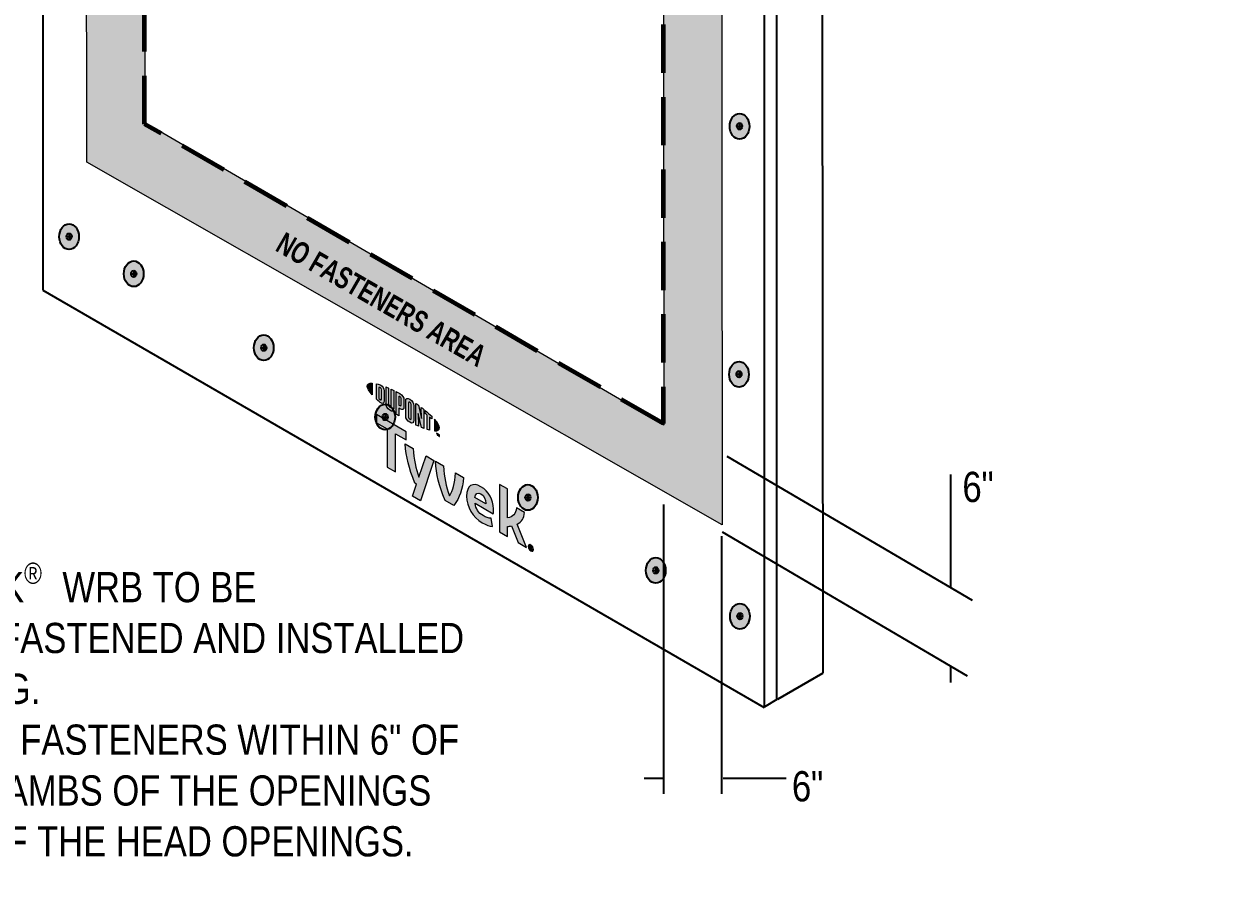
# Model space of a CAD drawing. Header units: inches. Extents: x -17.6 to 82.3, y -15.1 to 23.2.
# Drawn here: x 7.36 to 13.54, y -3.99 to 0.49 of the extents above; entities that cross this region are included whole.
import ezdxf

# ---------------------------------------------------------------- set-up
doc = ezdxf.new("R2010")
doc.units = ezdxf.units.IN
doc.header["$MEASUREMENT"] = 0
doc.linetypes.add('AI-Linetype-5', pattern=[0.375, 0.25, -0.125])
for name, color, linetype, lineweight in [('.ATI-TEXT', 7, 'Continuous', 0), ('G-ANNO-TTLB', 7, 'Continuous', 0), ('TYVEK', 7, 'Continuous', 0), ('X-REF - TRACED', 7, 'Continuous', 0)]:
    doc.layers.add(name, color=color, linetype=linetype, lineweight=lineweight)

# ---------------------------------------------------------------- blocks, each defined once
blk = doc.blocks.new('Block_98')
at = {"layer": 'X-REF - TRACED', "true_color": 0x848484, "transparency": 33554687}
h = blk.add_hatch(color=252, dxfattribs=at)
h.dxf.hatch_style = 2
edge = h.paths.add_edge_path()
edge.add_spline(control_points=[(9.1405, -1.3852), (9.1405, -1.3962), (9.1498, -1.4118), (9.1661, -1.4301), (9.1661, -1.4301), (9.1661, -1.37), (9.1661, -1.37), (9.1498, -1.3694), (9.1405, -1.3743), (9.1405, -1.3852)], knot_values=[0, 0, 0, 0, 1, 1, 1, 2, 2, 2, 3, 3, 3, 3], degree=3, periodic=0)
h = blk.add_hatch(color=252, dxfattribs=at)
h.dxf.hatch_style = 2
edge = h.paths.add_edge_path()
edge.add_spline(control_points=[(9.2149, -1.4526), (9.2149, -1.4572), (9.2125, -1.4574), (9.2096, -1.4557), (9.2073, -1.4544), (9.2039, -1.4515), (9.201, -1.449), (9.201, -1.449), (9.201, -1.3916), (9.201, -1.3916), (9.2039, -1.3924), (9.2073, -1.3934), (9.2096, -1.3947), (9.2125, -1.3964), (9.2149, -1.3993), (9.2149, -1.4039), (9.2149, -1.4039), (9.2149, -1.4526), (9.2149, -1.4526)], knot_values=[0, 0, 0, 0, 1, 1, 1, 2, 2, 2, 3, 3, 3, 4, 4, 4, 5, 5, 5, 6, 6, 6, 6], degree=3, periodic=0)
edge = h.paths.add_edge_path()
edge.add_spline(control_points=[(9.2115, -1.3808), (9.2069, -1.3782), (9.2004, -1.3759), (9.1885, -1.3733), (9.1885, -1.3733), (9.1885, -1.4528), (9.1885, -1.4528), (9.1989, -1.4625), (9.2069, -1.4692), (9.2115, -1.4718), (9.2219, -1.4778), (9.2278, -1.4739), (9.2278, -1.4621), (9.2278, -1.4621), (9.2278, -1.4093), (9.2278, -1.4093), (9.2278, -1.3976), (9.2219, -1.3868), (9.2115, -1.3808)], knot_values=[0, 0, 0, 0, 1, 1, 1, 2, 2, 2, 3, 3, 3, 4, 4, 4, 5, 5, 5, 6, 6, 6, 6], degree=3, periodic=0)
h = blk.add_hatch(color=252, dxfattribs=at)
h.dxf.hatch_style = 2
edge = h.paths.add_edge_path()
edge.add_spline(control_points=[(9.2642, -1.4905), (9.2642, -1.4951), (9.2629, -1.4972), (9.2578, -1.4936), (9.2529, -1.4901), (9.2516, -1.4869), (9.2516, -1.4815), (9.2516, -1.4815), (9.2516, -1.3949), (9.2516, -1.3949), (9.2483, -1.3934), (9.241, -1.3904), (9.2379, -1.3891), (9.2379, -1.3891), (9.2379, -1.4766), (9.2379, -1.4766), (9.2379, -1.4906), (9.2438, -1.4995), (9.2578, -1.5094), (9.2707, -1.5185), (9.2785, -1.5156), (9.2785, -1.5001), (9.2785, -1.5001), (9.2785, -1.4076), (9.2785, -1.4076), (9.2758, -1.4062), (9.2671, -1.402), (9.2642, -1.4007), (9.2642, -1.4007), (9.2642, -1.4905), (9.2642, -1.4905)], knot_values=[0, 0, 0, 0, 1, 1, 1, 2, 2, 2, 3, 3, 3, 4, 4, 4, 5, 5, 5, 6, 6, 6, 7, 7, 7, 8, 8, 8, 9, 9, 9, 10, 10, 10, 10], degree=3, periodic=0)
h = blk.add_hatch(color=252, dxfattribs=at)
h.dxf.hatch_style = 2
edge = h.paths.add_edge_path()
edge.add_spline(control_points=[(9.3163, -1.4825), (9.3163, -1.4875), (9.3148, -1.4891), (9.309, -1.4858), (9.309, -1.4858), (9.3039, -1.4829), (9.3039, -1.4829), (9.3039, -1.4829), (9.3039, -1.437), (9.3039, -1.437), (9.3062, -1.4381), (9.3074, -1.4388), (9.3087, -1.4395), (9.315, -1.4432), (9.3163, -1.4466), (9.3163, -1.4518), (9.3163, -1.4518), (9.3163, -1.4825), (9.3163, -1.4825)], knot_values=[0, 0, 0, 0, 1, 1, 1, 2, 2, 2, 3, 3, 3, 4, 4, 4, 5, 5, 5, 6, 6, 6, 6], degree=3, periodic=0)
edge = h.paths.add_edge_path()
edge.add_spline(control_points=[(9.3095, -1.4238), (9.3071, -1.4223), (9.298, -1.4174), (9.2897, -1.4132), (9.2897, -1.4132), (9.2897, -1.5297), (9.2897, -1.5297), (9.2925, -1.5315), (9.2999, -1.5363), (9.3039, -1.5387), (9.3039, -1.5387), (9.3039, -1.4991), (9.3039, -1.4991), (9.3039, -1.4991), (9.3095, -1.5023), (9.3095, -1.5023), (9.3245, -1.5109), (9.3307, -1.5068), (9.3307, -1.492), (9.3307, -1.492), (9.3307, -1.4577), (9.3307, -1.4577), (9.3307, -1.4432), (9.3237, -1.4319), (9.3095, -1.4238)], knot_values=[0, 0, 0, 0, 1, 1, 1, 2, 2, 2, 3, 3, 3, 4, 4, 4, 5, 5, 5, 6, 6, 6, 7, 7, 7, 8, 8, 8, 8], degree=3, periodic=0)
h = blk.add_hatch(color=252, dxfattribs=at)
h.dxf.hatch_style = 2
edge = h.paths.add_edge_path()
edge.add_spline(control_points=[(9.3673, -1.5526), (9.3673, -1.5572), (9.366, -1.5588), (9.3609, -1.5561), (9.3557, -1.5533), (9.3543, -1.5499), (9.3543, -1.5451), (9.3543, -1.5451), (9.3543, -1.4725), (9.3543, -1.4725), (9.3543, -1.4677), (9.3557, -1.4659), (9.3609, -1.469), (9.366, -1.4721), (9.3673, -1.4754), (9.3673, -1.48), (9.3673, -1.48), (9.3673, -1.5526), (9.3673, -1.5526)], knot_values=[0, 0, 0, 0, 1, 1, 1, 2, 2, 2, 3, 3, 3, 4, 4, 4, 5, 5, 5, 6, 6, 6, 6], degree=3, periodic=0)
edge = h.paths.add_edge_path()
edge.add_spline(control_points=[(9.3609, -1.4528), (9.3477, -1.4444), (9.3398, -1.4465), (9.3398, -1.4619), (9.3398, -1.4619), (9.3398, -1.5381), (9.3398, -1.5381), (9.3398, -1.5543), (9.3469, -1.5651), (9.3609, -1.5725), (9.3746, -1.5797), (9.3817, -1.5778), (9.3817, -1.5606), (9.3817, -1.5606), (9.3817, -1.4879), (9.3817, -1.4879), (9.3817, -1.4714), (9.3753, -1.4619), (9.3609, -1.4528)], knot_values=[0, 0, 0, 0, 1, 1, 1, 2, 2, 2, 3, 3, 3, 4, 4, 4, 5, 5, 5, 6, 6, 6, 6], degree=3, periodic=0)
h = blk.add_hatch(color=252, dxfattribs=at)
h.dxf.hatch_style = 2
edge = h.paths.add_edge_path()
edge.add_spline(control_points=[(9.4214, -1.5526), (9.4214, -1.5526), (9.4055, -1.4842), (9.4055, -1.4842), (9.4012, -1.481), (9.396, -1.4774), (9.392, -1.4746), (9.392, -1.4746), (9.392, -1.5865), (9.392, -1.5865), (9.3948, -1.5878), (9.402, -1.591), (9.4057, -1.5926), (9.4057, -1.5926), (9.4046, -1.5261), (9.4046, -1.5261), (9.4046, -1.5261), (9.4214, -1.599), (9.4214, -1.599), (9.4249, -1.6005), (9.4301, -1.6024), (9.4336, -1.6037), (9.4336, -1.6037), (9.4336, -1.5054), (9.4336, -1.5054), (9.43, -1.5025), (9.4235, -1.4975), (9.4204, -1.4952), (9.4204, -1.4952), (9.4214, -1.5526), (9.4214, -1.5526)], knot_values=[0, 0, 0, 0, 1, 1, 1, 2, 2, 2, 3, 3, 3, 4, 4, 4, 5, 5, 5, 6, 6, 6, 7, 7, 7, 8, 8, 8, 9, 9, 9, 10, 10, 10, 10], degree=3, periodic=0)
h = blk.add_hatch(color=252, dxfattribs=at)
h.dxf.hatch_style = 2
edge = h.paths.add_edge_path()
edge.add_spline(control_points=[(9.4406, -1.5267), (9.4442, -1.5294), (9.4476, -1.5322), (9.451, -1.5351), (9.451, -1.5351), (9.451, -1.6094), (9.451, -1.6094), (9.4542, -1.6104), (9.46, -1.612), (9.4638, -1.6129), (9.4638, -1.6129), (9.4638, -1.546), (9.4638, -1.546), (9.4675, -1.5492), (9.471, -1.5523), (9.4742, -1.5552), (9.4742, -1.5552), (9.4742, -1.5409), (9.4742, -1.5409), (9.4641, -1.531), (9.4533, -1.5215), (9.4406, -1.5111), (9.4406, -1.5111), (9.4406, -1.5267), (9.4406, -1.5267)], knot_values=[0, 0, 0, 0, 1, 1, 1, 2, 2, 2, 3, 3, 3, 4, 4, 4, 5, 5, 5, 6, 6, 6, 7, 7, 7, 8, 8, 8, 8], degree=3, periodic=0)
h = blk.add_hatch(color=252, dxfattribs=at)
h.dxf.hatch_style = 2
edge = h.paths.add_edge_path()
edge.add_spline(control_points=[(9.5152, -1.6015), (9.5152, -1.6125), (9.5058, -1.6174), (9.4896, -1.6168), (9.4896, -1.6168), (9.4896, -1.5568), (9.4896, -1.5568), (9.5058, -1.575), (9.5152, -1.5906), (9.5152, -1.6015)], knot_values=[0, 0, 0, 0, 1, 1, 1, 2, 2, 2, 3, 3, 3, 3], degree=3, periodic=0)
h = blk.add_hatch(color=252, dxfattribs=at)
h.dxf.hatch_style = 2
edge = h.paths.add_edge_path()
edge.add_spline(control_points=[(9.5076, -1.6332), (9.5076, -1.6332), (9.5091, -1.6341), (9.5091, -1.6341), (9.5091, -1.6341), (9.5114, -1.6395), (9.5114, -1.6395), (9.5114, -1.6395), (9.5137, -1.6367), (9.5137, -1.6367), (9.5137, -1.6367), (9.5152, -1.6376), (9.5152, -1.6376), (9.5152, -1.6376), (9.5152, -1.6463), (9.5152, -1.6463), (9.5152, -1.6463), (9.5138, -1.6454), (9.5138, -1.6454), (9.5138, -1.6454), (9.5138, -1.6393), (9.5138, -1.6393), (9.5138, -1.6393), (9.5114, -1.6421), (9.5114, -1.6421), (9.5114, -1.6421), (9.5113, -1.642), (9.5113, -1.642), (9.5113, -1.642), (9.509, -1.6365), (9.509, -1.6365), (9.509, -1.6365), (9.509, -1.6427), (9.509, -1.6427), (9.509, -1.6427), (9.5076, -1.6419), (9.5076, -1.6419), (9.5076, -1.6419), (9.5076, -1.6332), (9.5076, -1.6332)], knot_values=[0, 0, 0, 0, 1, 1, 1, 2, 2, 2, 3, 3, 3, 4, 4, 4, 5, 5, 5, 6, 6, 6, 7, 7, 7, 8, 8, 8, 9, 9, 9, 10, 10, 10, 11, 11, 11, 12, 12, 12, 13, 13, 13, 13], degree=3, periodic=0)
edge = h.paths.add_edge_path()
edge.add_spline(control_points=[(9.5022, -1.6316), (9.5022, -1.6316), (9.4998, -1.6303), (9.4998, -1.6303), (9.4998, -1.6303), (9.4998, -1.6288), (9.4998, -1.6288), (9.4998, -1.6288), (9.5059, -1.6323), (9.5059, -1.6323), (9.5059, -1.6323), (9.5059, -1.6338), (9.5059, -1.6338), (9.5059, -1.6338), (9.5036, -1.6325), (9.5036, -1.6325), (9.5036, -1.6325), (9.5036, -1.6396), (9.5036, -1.6396), (9.5036, -1.6396), (9.5022, -1.6388), (9.5022, -1.6388), (9.5022, -1.6388), (9.5022, -1.6316), (9.5022, -1.6316)], knot_values=[0, 0, 0, 0, 1, 1, 1, 2, 2, 2, 3, 3, 3, 4, 4, 4, 5, 5, 5, 6, 6, 6, 7, 7, 7, 8, 8, 8, 8], degree=3, periodic=0)
at = {"layer": 'X-REF - TRACED'}
for points, knots in [([(9.1405, -1.3852), (9.1405, -1.3962), (9.1498, -1.4118), (9.1661, -1.4301), (9.1661, -1.4301), (9.1661, -1.37), (9.1661, -1.37), (9.1498, -1.3694), (9.1405, -1.3743), (9.1405, -1.3852)], [0, 0, 0, 0, 1, 1, 1, 2, 2, 2, 3, 3, 3, 3]), ([(9.2115, -1.3808), (9.2069, -1.3782), (9.2004, -1.3759), (9.1885, -1.3733), (9.1885, -1.3733), (9.1885, -1.4528), (9.1885, -1.4528), (9.1989, -1.4625), (9.2069, -1.4692), (9.2115, -1.4718), (9.2219, -1.4778), (9.2278, -1.4739), (9.2278, -1.4621), (9.2278, -1.4621), (9.2278, -1.4093), (9.2278, -1.4093), (9.2278, -1.3976), (9.2219, -1.3868), (9.2115, -1.3808)], [0, 0, 0, 0, 1, 1, 1, 2, 2, 2, 3, 3, 3, 4, 4, 4, 5, 5, 5, 6, 6, 6, 6]), ([(9.2149, -1.4526), (9.2149, -1.4572), (9.2125, -1.4574), (9.2096, -1.4557), (9.2073, -1.4544), (9.2039, -1.4515), (9.201, -1.449), (9.201, -1.449), (9.201, -1.3916), (9.201, -1.3916), (9.2039, -1.3924), (9.2073, -1.3934), (9.2096, -1.3947), (9.2125, -1.3964), (9.2149, -1.3993), (9.2149, -1.4039), (9.2149, -1.4039), (9.2149, -1.4526), (9.2149, -1.4526)], [0, 0, 0, 0, 1, 1, 1, 2, 2, 2, 3, 3, 3, 4, 4, 4, 5, 5, 5, 6, 6, 6, 6]), ([(9.2642, -1.4905), (9.2642, -1.4951), (9.2629, -1.4972), (9.2578, -1.4936), (9.2529, -1.4901), (9.2516, -1.4869), (9.2516, -1.4815), (9.2516, -1.4815), (9.2516, -1.3949), (9.2516, -1.3949), (9.2483, -1.3934), (9.241, -1.3904), (9.2379, -1.3891), (9.2379, -1.3891), (9.2379, -1.4766), (9.2379, -1.4766), (9.2379, -1.4906), (9.2438, -1.4995), (9.2578, -1.5094), (9.2707, -1.5185), (9.2785, -1.5156), (9.2785, -1.5001), (9.2785, -1.5001), (9.2785, -1.4076), (9.2785, -1.4076), (9.2758, -1.4062), (9.2671, -1.402), (9.2642, -1.4007), (9.2642, -1.4007), (9.2642, -1.4905), (9.2642, -1.4905)], [0, 0, 0, 0, 1, 1, 1, 2, 2, 2, 3, 3, 3, 4, 4, 4, 5, 5, 5, 6, 6, 6, 7, 7, 7, 8, 8, 8, 9, 9, 9, 10, 10, 10, 10]), ([(9.3095, -1.4238), (9.3071, -1.4223), (9.298, -1.4174), (9.2897, -1.4132), (9.2897, -1.4132), (9.2897, -1.5297), (9.2897, -1.5297), (9.2925, -1.5315), (9.2999, -1.5363), (9.3039, -1.5387), (9.3039, -1.5387), (9.3039, -1.4991), (9.3039, -1.4991), (9.3039, -1.4991), (9.3095, -1.5023), (9.3095, -1.5023), (9.3245, -1.5109), (9.3307, -1.5068), (9.3307, -1.492), (9.3307, -1.492), (9.3307, -1.4577), (9.3307, -1.4577), (9.3307, -1.4432), (9.3237, -1.4319), (9.3095, -1.4238)], [0, 0, 0, 0, 1, 1, 1, 2, 2, 2, 3, 3, 3, 4, 4, 4, 5, 5, 5, 6, 6, 6, 7, 7, 7, 8, 8, 8, 8]), ([(9.3163, -1.4825), (9.3163, -1.4875), (9.3148, -1.4891), (9.309, -1.4858), (9.309, -1.4858), (9.3039, -1.4829), (9.3039, -1.4829), (9.3039, -1.4829), (9.3039, -1.437), (9.3039, -1.437), (9.3062, -1.4381), (9.3074, -1.4388), (9.3087, -1.4395), (9.315, -1.4432), (9.3163, -1.4466), (9.3163, -1.4518), (9.3163, -1.4518), (9.3163, -1.4825), (9.3163, -1.4825)], [0, 0, 0, 0, 1, 1, 1, 2, 2, 2, 3, 3, 3, 4, 4, 4, 5, 5, 5, 6, 6, 6, 6]), ([(9.3609, -1.4528), (9.3477, -1.4444), (9.3398, -1.4465), (9.3398, -1.4619), (9.3398, -1.4619), (9.3398, -1.5381), (9.3398, -1.5381), (9.3398, -1.5543), (9.3469, -1.5651), (9.3609, -1.5725), (9.3746, -1.5797), (9.3817, -1.5778), (9.3817, -1.5606), (9.3817, -1.5606), (9.3817, -1.4879), (9.3817, -1.4879), (9.3817, -1.4714), (9.3753, -1.4619), (9.3609, -1.4528)], [0, 0, 0, 0, 1, 1, 1, 2, 2, 2, 3, 3, 3, 4, 4, 4, 5, 5, 5, 6, 6, 6, 6]), ([(9.3673, -1.5526), (9.3673, -1.5572), (9.366, -1.5588), (9.3609, -1.5561), (9.3557, -1.5533), (9.3543, -1.5499), (9.3543, -1.5451), (9.3543, -1.5451), (9.3543, -1.4725), (9.3543, -1.4725), (9.3543, -1.4677), (9.3557, -1.4659), (9.3609, -1.469), (9.366, -1.4721), (9.3673, -1.4754), (9.3673, -1.48), (9.3673, -1.48), (9.3673, -1.5526), (9.3673, -1.5526)], [0, 0, 0, 0, 1, 1, 1, 2, 2, 2, 3, 3, 3, 4, 4, 4, 5, 5, 5, 6, 6, 6, 6]), ([(9.4214, -1.5526), (9.4214, -1.5526), (9.4055, -1.4842), (9.4055, -1.4842), (9.4012, -1.481), (9.396, -1.4774), (9.392, -1.4746), (9.392, -1.4746), (9.392, -1.5865), (9.392, -1.5865), (9.3948, -1.5878), (9.402, -1.591), (9.4057, -1.5926), (9.4057, -1.5926), (9.4046, -1.5261), (9.4046, -1.5261), (9.4046, -1.5261), (9.4214, -1.599), (9.4214, -1.599), (9.4249, -1.6005), (9.4301, -1.6024), (9.4336, -1.6037), (9.4336, -1.6037), (9.4336, -1.5054), (9.4336, -1.5054), (9.43, -1.5025), (9.4235, -1.4975), (9.4204, -1.4952), (9.4204, -1.4952), (9.4214, -1.5526), (9.4214, -1.5526)], [0, 0, 0, 0, 1, 1, 1, 2, 2, 2, 3, 3, 3, 4, 4, 4, 5, 5, 5, 6, 6, 6, 7, 7, 7, 8, 8, 8, 9, 9, 9, 10, 10, 10, 10]), ([(9.4406, -1.5267), (9.4442, -1.5294), (9.4476, -1.5322), (9.451, -1.5351), (9.451, -1.5351), (9.451, -1.6094), (9.451, -1.6094), (9.4542, -1.6104), (9.46, -1.612), (9.4638, -1.6129), (9.4638, -1.6129), (9.4638, -1.546), (9.4638, -1.546), (9.4675, -1.5492), (9.471, -1.5523), (9.4742, -1.5552), (9.4742, -1.5552), (9.4742, -1.5409), (9.4742, -1.5409), (9.4641, -1.531), (9.4533, -1.5215), (9.4406, -1.5111), (9.4406, -1.5111), (9.4406, -1.5267), (9.4406, -1.5267)], [0, 0, 0, 0, 1, 1, 1, 2, 2, 2, 3, 3, 3, 4, 4, 4, 5, 5, 5, 6, 6, 6, 7, 7, 7, 8, 8, 8, 8]), ([(9.5152, -1.6015), (9.5152, -1.6125), (9.5058, -1.6174), (9.4896, -1.6168), (9.4896, -1.6168), (9.4896, -1.5568), (9.4896, -1.5568), (9.5058, -1.575), (9.5152, -1.5906), (9.5152, -1.6015)], [0, 0, 0, 0, 1, 1, 1, 2, 2, 2, 3, 3, 3, 3]), ([(9.5022, -1.6316), (9.5022, -1.6316), (9.4998, -1.6303), (9.4998, -1.6303), (9.4998, -1.6303), (9.4998, -1.6288), (9.4998, -1.6288), (9.4998, -1.6288), (9.5059, -1.6323), (9.5059, -1.6323), (9.5059, -1.6323), (9.5059, -1.6338), (9.5059, -1.6338), (9.5059, -1.6338), (9.5036, -1.6325), (9.5036, -1.6325), (9.5036, -1.6325), (9.5036, -1.6396), (9.5036, -1.6396), (9.5036, -1.6396), (9.5022, -1.6388), (9.5022, -1.6388), (9.5022, -1.6388), (9.5022, -1.6316), (9.5022, -1.6316)], [0, 0, 0, 0, 1, 1, 1, 2, 2, 2, 3, 3, 3, 4, 4, 4, 5, 5, 5, 6, 6, 6, 7, 7, 7, 8, 8, 8, 8]), ([(9.5076, -1.6332), (9.5076, -1.6332), (9.5091, -1.6341), (9.5091, -1.6341), (9.5091, -1.6341), (9.5114, -1.6395), (9.5114, -1.6395), (9.5114, -1.6395), (9.5137, -1.6367), (9.5137, -1.6367), (9.5137, -1.6367), (9.5152, -1.6376), (9.5152, -1.6376), (9.5152, -1.6376), (9.5152, -1.6463), (9.5152, -1.6463), (9.5152, -1.6463), (9.5138, -1.6454), (9.5138, -1.6454), (9.5138, -1.6454), (9.5138, -1.6393), (9.5138, -1.6393), (9.5138, -1.6393), (9.5114, -1.6421), (9.5114, -1.6421), (9.5114, -1.6421), (9.5113, -1.642), (9.5113, -1.642), (9.5113, -1.642), (9.509, -1.6365), (9.509, -1.6365), (9.509, -1.6365), (9.509, -1.6427), (9.509, -1.6427), (9.509, -1.6427), (9.5076, -1.6419), (9.5076, -1.6419), (9.5076, -1.6419), (9.5076, -1.6332), (9.5076, -1.6332)], [0, 0, 0, 0, 1, 1, 1, 2, 2, 2, 3, 3, 3, 4, 4, 4, 5, 5, 5, 6, 6, 6, 7, 7, 7, 8, 8, 8, 9, 9, 9, 10, 10, 10, 11, 11, 11, 12, 12, 12, 13, 13, 13, 13])]:
    blk.add_open_spline(points, degree=3, knots=knots, dxfattribs=at)
blk = doc.blocks.new('Block_102')
at = {"layer": 'X-REF - TRACED', "true_color": 0x848484, "transparency": 33554687}
h = blk.add_hatch(color=252, dxfattribs=at)
h.dxf.hatch_style = 2
h.paths.add_polyline_path([(9.3423, -1.6217), (9.1885, -1.5329), (9.1885, -1.5747), (9.2441, -1.6067), (9.2441, -1.8046), (9.2868, -1.8292), (9.2868, -1.6314), (9.3423, -1.6635)])
h = blk.add_hatch(color=252, dxfattribs=at)
h.dxf.hatch_style = 2
edge = h.paths.add_edge_path()
edge.add_spline(control_points=[(9.598, -1.834), (9.5953, -1.891), (9.5839, -1.9241), (9.5663, -1.9526), (9.5493, -1.9041), (9.5382, -1.858), (9.535, -1.7976), (9.535, -1.7976), (9.4935, -1.7736), (9.4935, -1.7736), (9.4979, -1.845), (9.5114, -1.8969), (9.5436, -1.9775), (9.5436, -1.9775), (9.5893, -2.0039), (9.5893, -2.0039), (9.6204, -1.9599), (9.6332, -1.9231), (9.6392, -1.8578), (9.6392, -1.8578), (9.598, -1.834), (9.598, -1.834)], knot_values=[0, 0, 0, 0, 1, 1, 1, 2, 2, 2, 3, 3, 3, 4, 4, 4, 5, 5, 5, 6, 6, 6, 7, 7, 7, 7], degree=3, periodic=0)
h = blk.add_hatch(color=252, dxfattribs=at)
h.dxf.hatch_style = 2
edge = h.paths.add_edge_path()
edge.add_spline(control_points=[(9.698, -1.9626), (9.698, -1.9626), (9.7547, -1.9953), (9.7547, -1.9953), (9.7547, -1.9953), (9.7547, -1.9912), (9.7547, -1.9912), (9.7547, -1.9721), (9.7458, -1.9529), (9.7293, -1.9434), (9.712, -1.9334), (9.7007, -1.9409), (9.698, -1.9626)], knot_values=[0, 0, 0, 0, 1, 1, 1, 2, 2, 2, 3, 3, 3, 4, 4, 4, 4], degree=3, periodic=0)
edge = h.paths.add_edge_path()
edge.add_spline(control_points=[(9.7885, -2.1114), (9.7753, -2.1106), (9.7559, -2.1042), (9.7362, -2.0928), (9.6881, -2.0651), (9.6553, -2.0112), (9.6553, -1.9544), (9.6553, -1.8999), (9.6855, -1.8804), (9.7293, -1.9057), (9.7685, -1.9283), (9.7942, -1.975), (9.7942, -2.0208), (9.7942, -2.0311), (9.7936, -2.0397), (9.793, -2.0462), (9.793, -2.0462), (9.6986, -1.9917), (9.6986, -1.9917), (9.7025, -2.0213), (9.7165, -2.0417), (9.7404, -2.0555), (9.755, -2.064), (9.7691, -2.0683), (9.7819, -2.0696), (9.7819, -2.0696), (9.7885, -2.1114), (9.7885, -2.1114)], knot_values=[0, 0, 0, 0, 1, 1, 1, 2, 2, 2, 3, 3, 3, 4, 4, 4, 5, 5, 5, 6, 6, 6, 7, 7, 7, 8, 8, 8, 9, 9, 9, 9], degree=3, periodic=0)
h = blk.add_hatch(color=252, dxfattribs=at)
h.dxf.hatch_style = 2
edge = h.paths.add_edge_path()
edge.add_spline(control_points=[(9.9163, -2.0992), (9.9163, -2.0992), (9.9659, -2.2213), (9.9659, -2.2213), (9.9659, -2.2213), (9.9211, -2.1954), (9.9211, -2.1954), (9.9211, -2.1954), (9.8867, -2.1089), (9.8867, -2.1089), (9.8805, -2.1104), (9.8739, -2.1117), (9.8667, -2.1127), (9.8667, -2.1127), (9.8667, -2.1641), (9.8667, -2.1641), (9.8667, -2.1641), (9.8255, -2.1403), (9.8255, -2.1403), (9.8255, -2.1403), (9.8255, -1.8948), (9.8255, -1.8948), (9.8255, -1.8948), (9.8667, -1.9162), (9.8667, -1.9162), (9.8667, -1.9162), (9.8667, -2.0672), (9.8667, -2.0672), (9.8948, -2.0625), (9.9085, -2.0465), (9.9133, -2.016), (9.9133, -2.016), (9.9542, -2.0397), (9.9542, -2.0397), (9.9533, -2.0686), (9.9402, -2.0874), (9.9163, -2.0992)], knot_values=[0, 0, 0, 0, 1, 1, 1, 2, 2, 2, 3, 3, 3, 4, 4, 4, 5, 5, 5, 6, 6, 6, 7, 7, 7, 8, 8, 8, 9, 9, 9, 10, 10, 10, 11, 11, 11, 12, 12, 12, 12], degree=3, periodic=0)
at = {"layer": 'X-REF - TRACED'}
blk.add_lwpolyline([(9.3423, -1.6217), (9.1885, -1.5329), (9.1885, -1.5747), (9.2441, -1.6067), (9.2441, -1.8046), (9.2868, -1.8292), (9.2868, -1.6314), (9.3423, -1.6635)], close=True, dxfattribs=at)
for points, knots in [([(9.598, -1.834), (9.5953, -1.891), (9.5839, -1.9241), (9.5663, -1.9526), (9.5493, -1.9041), (9.5382, -1.858), (9.535, -1.7976), (9.535, -1.7976), (9.4935, -1.7736), (9.4935, -1.7736), (9.4979, -1.845), (9.5114, -1.8969), (9.5436, -1.9775), (9.5436, -1.9775), (9.5893, -2.0039), (9.5893, -2.0039), (9.6204, -1.9599), (9.6332, -1.9231), (9.6392, -1.8578), (9.6392, -1.8578), (9.598, -1.834), (9.598, -1.834)], [0, 0, 0, 0, 1, 1, 1, 2, 2, 2, 3, 3, 3, 4, 4, 4, 5, 5, 5, 6, 6, 6, 7, 7, 7, 7]), ([(9.7885, -2.1114), (9.7753, -2.1106), (9.7559, -2.1042), (9.7362, -2.0928), (9.6881, -2.0651), (9.6553, -2.0112), (9.6553, -1.9544), (9.6553, -1.8999), (9.6855, -1.8804), (9.7293, -1.9057), (9.7685, -1.9283), (9.7942, -1.975), (9.7942, -2.0208), (9.7942, -2.0311), (9.7936, -2.0397), (9.793, -2.0462), (9.793, -2.0462), (9.6986, -1.9917), (9.6986, -1.9917), (9.7025, -2.0213), (9.7165, -2.0417), (9.7404, -2.0555), (9.755, -2.064), (9.7691, -2.0683), (9.7819, -2.0696), (9.7819, -2.0696), (9.7885, -2.1114), (9.7885, -2.1114)], [0, 0, 0, 0, 1, 1, 1, 2, 2, 2, 3, 3, 3, 4, 4, 4, 5, 5, 5, 6, 6, 6, 7, 7, 7, 8, 8, 8, 9, 9, 9, 9]), ([(9.9163, -2.0992), (9.9163, -2.0992), (9.9659, -2.2213), (9.9659, -2.2213), (9.9659, -2.2213), (9.9211, -2.1954), (9.9211, -2.1954), (9.9211, -2.1954), (9.8867, -2.1089), (9.8867, -2.1089), (9.8805, -2.1104), (9.8739, -2.1117), (9.8667, -2.1127), (9.8667, -2.1127), (9.8667, -2.1641), (9.8667, -2.1641), (9.8667, -2.1641), (9.8255, -2.1403), (9.8255, -2.1403), (9.8255, -2.1403), (9.8255, -1.8948), (9.8255, -1.8948), (9.8255, -1.8948), (9.8667, -1.9162), (9.8667, -1.9162), (9.8667, -1.9162), (9.8667, -2.0672), (9.8667, -2.0672), (9.8948, -2.0625), (9.9085, -2.0465), (9.9133, -2.016), (9.9133, -2.016), (9.9542, -2.0397), (9.9542, -2.0397), (9.9533, -2.0686), (9.9402, -2.0874), (9.9163, -2.0992)], [0, 0, 0, 0, 1, 1, 1, 2, 2, 2, 3, 3, 3, 4, 4, 4, 5, 5, 5, 6, 6, 6, 7, 7, 7, 8, 8, 8, 9, 9, 9, 10, 10, 10, 11, 11, 11, 12, 12, 12, 12]), ([(9.698, -1.9626), (9.698, -1.9626), (9.7547, -1.9953), (9.7547, -1.9953), (9.7547, -1.9953), (9.7547, -1.9912), (9.7547, -1.9912), (9.7547, -1.9721), (9.7458, -1.9529), (9.7293, -1.9434), (9.712, -1.9334), (9.7007, -1.9409), (9.698, -1.9626)], [0, 0, 0, 0, 1, 1, 1, 2, 2, 2, 3, 3, 3, 4, 4, 4, 4])]:
    blk.add_open_spline(points, degree=3, knots=knots, dxfattribs=at)
blk = doc.blocks.new('Block_101')
at = {"layer": 'X-REF - TRACED', "true_color": 0x848484, "transparency": 33554687}
h = blk.add_hatch(color=252, dxfattribs=at)
h.dxf.hatch_style = 2
edge = h.paths.add_edge_path()
edge.add_spline(control_points=[(9.4449, -1.7456), (9.4449, -1.7456), (9.4079, -1.8559), (9.4079, -1.8559), (9.3922, -1.8098), (9.382, -1.7652), (9.3788, -1.7075), (9.3788, -1.7075), (9.3373, -1.6835), (9.3373, -1.6835), (9.3418, -1.7549), (9.3552, -1.8068), (9.3875, -1.8874), (9.3875, -1.8874), (9.3958, -1.8922), (9.3958, -1.8922), (9.3958, -1.8922), (9.3747, -1.9552), (9.3747, -1.9552), (9.3747, -1.9552), (9.4159, -1.979), (9.4159, -1.979), (9.4159, -1.979), (9.4861, -1.7694), (9.4861, -1.7694), (9.4861, -1.7694), (9.4449, -1.7456), (9.4449, -1.7456)], knot_values=[0, 0, 0, 0, 1, 1, 1, 2, 2, 2, 3, 3, 3, 4, 4, 4, 5, 5, 5, 6, 6, 6, 7, 7, 7, 8, 8, 8, 9, 9, 9, 9], degree=3, periodic=0)
at = {"layer": 'X-REF - TRACED'}
blk.add_open_spline([(9.4449, -1.7456), (9.4449, -1.7456), (9.4079, -1.8559), (9.4079, -1.8559), (9.3922, -1.8098), (9.382, -1.7652), (9.3788, -1.7075), (9.3788, -1.7075), (9.3373, -1.6835), (9.3373, -1.6835), (9.3418, -1.7549), (9.3552, -1.8068), (9.3875, -1.8874), (9.3875, -1.8874), (9.3958, -1.8922), (9.3958, -1.8922), (9.3958, -1.8922), (9.3747, -1.9552), (9.3747, -1.9552), (9.3747, -1.9552), (9.4159, -1.979), (9.4159, -1.979), (9.4159, -1.979), (9.4861, -1.7694), (9.4861, -1.7694), (9.4861, -1.7694), (9.4449, -1.7456), (9.4449, -1.7456)], degree=3, knots=[0, 0, 0, 0, 1, 1, 1, 2, 2, 2, 3, 3, 3, 4, 4, 4, 5, 5, 5, 6, 6, 6, 7, 7, 7, 8, 8, 8, 9, 9, 9, 9], dxfattribs=at)
blk.add_blockref('Block_102', (0, 0), dxfattribs=at)
blk = doc.blocks.new('Block_103')
at = {"layer": 'X-REF - TRACED', "true_color": 0x848484, "transparency": 33554687}
h = blk.add_hatch(color=252, dxfattribs=at)
h.dxf.hatch_style = 2
edge = h.paths.add_edge_path()
edge.add_spline(control_points=[(9.9856, -2.2166), (9.9856, -2.2166), (9.9856, -2.2211), (9.9856, -2.2211), (9.9856, -2.2211), (9.9873, -2.2221), (9.9873, -2.2221), (9.989, -2.223), (9.9899, -2.223), (9.9899, -2.2213), (9.9899, -2.2196), (9.989, -2.2185), (9.9873, -2.2176), (9.9873, -2.2176), (9.9856, -2.2166), (9.9856, -2.2166)], knot_values=[0, 0, 0, 0, 1, 1, 1, 2, 2, 2, 3, 3, 3, 4, 4, 4, 5, 5, 5, 5], degree=3, periodic=0)
edge = h.paths.add_edge_path()
edge.add_spline(control_points=[(9.9827, -2.212), (9.9827, -2.212), (9.9873, -2.2147), (9.9873, -2.2147), (9.9909, -2.2168), (9.9927, -2.2198), (9.9927, -2.2229), (9.9927, -2.2251), (9.9918, -2.2262), (9.9901, -2.2259), (9.991, -2.2284), (9.9921, -2.231), (9.9936, -2.2338), (9.9936, -2.2338), (9.9902, -2.2318), (9.9902, -2.2318), (9.9889, -2.2293), (9.9879, -2.227), (9.9872, -2.2247), (9.9872, -2.2247), (9.9856, -2.2239), (9.9856, -2.2239), (9.9856, -2.2239), (9.9856, -2.2292), (9.9856, -2.2292), (9.9856, -2.2292), (9.9827, -2.2275), (9.9827, -2.2275), (9.9827, -2.2275), (9.9827, -2.212), (9.9827, -2.212)], knot_values=[0, 0, 0, 0, 1, 1, 1, 2, 2, 2, 3, 3, 3, 4, 4, 4, 5, 5, 5, 6, 6, 6, 7, 7, 7, 8, 8, 8, 9, 9, 9, 10, 10, 10, 10], degree=3, periodic=0)
edge = h.paths.add_edge_path()
edge.add_spline(control_points=[(9.9875, -2.2108), (9.981, -2.2071), (9.9773, -2.2092), (9.9773, -2.217), (9.9773, -2.2247), (9.981, -2.2311), (9.9875, -2.2349), (9.994, -2.2386), (9.9977, -2.2365), (9.9977, -2.2287), (9.9977, -2.221), (9.994, -2.2146), (9.9875, -2.2108)], knot_values=[0, 0, 0, 0, 1, 1, 1, 2, 2, 2, 3, 3, 3, 4, 4, 4, 4], degree=3, periodic=0)
edge = h.paths.add_edge_path()
edge.add_spline(control_points=[(9.9875, -2.2077), (9.9955, -2.2124), (10.0008, -2.2213), (10.0008, -2.2305), (10.0008, -2.2398), (9.9955, -2.2425), (9.9875, -2.2379), (9.9794, -2.2332), (9.9742, -2.2244), (9.9742, -2.2152), (9.9742, -2.2059), (9.9795, -2.2031), (9.9875, -2.2077)], knot_values=[0, 0, 0, 0, 1, 1, 1, 2, 2, 2, 3, 3, 3, 4, 4, 4, 4], degree=3, periodic=0)
at = {"layer": 'X-REF - TRACED'}
for points, knots in [([(9.9875, -2.2077), (9.9955, -2.2124), (10.0008, -2.2213), (10.0008, -2.2305), (10.0008, -2.2398), (9.9955, -2.2425), (9.9875, -2.2379), (9.9794, -2.2332), (9.9742, -2.2244), (9.9742, -2.2152), (9.9742, -2.2059), (9.9795, -2.2031), (9.9875, -2.2077)], [0, 0, 0, 0, 1, 1, 1, 2, 2, 2, 3, 3, 3, 4, 4, 4, 4]), ([(9.9875, -2.2108), (9.981, -2.2071), (9.9773, -2.2092), (9.9773, -2.217), (9.9773, -2.2247), (9.981, -2.2311), (9.9875, -2.2349), (9.994, -2.2386), (9.9977, -2.2365), (9.9977, -2.2287), (9.9977, -2.221), (9.994, -2.2146), (9.9875, -2.2108)], [0, 0, 0, 0, 1, 1, 1, 2, 2, 2, 3, 3, 3, 4, 4, 4, 4]), ([(9.9827, -2.212), (9.9827, -2.212), (9.9873, -2.2147), (9.9873, -2.2147), (9.9909, -2.2168), (9.9927, -2.2198), (9.9927, -2.2229), (9.9927, -2.2251), (9.9918, -2.2262), (9.9901, -2.2259), (9.991, -2.2284), (9.9921, -2.231), (9.9936, -2.2338), (9.9936, -2.2338), (9.9902, -2.2318), (9.9902, -2.2318), (9.9889, -2.2293), (9.9879, -2.227), (9.9872, -2.2247), (9.9872, -2.2247), (9.9856, -2.2239), (9.9856, -2.2239), (9.9856, -2.2239), (9.9856, -2.2292), (9.9856, -2.2292), (9.9856, -2.2292), (9.9827, -2.2275), (9.9827, -2.2275), (9.9827, -2.2275), (9.9827, -2.212), (9.9827, -2.212)], [0, 0, 0, 0, 1, 1, 1, 2, 2, 2, 3, 3, 3, 4, 4, 4, 5, 5, 5, 6, 6, 6, 7, 7, 7, 8, 8, 8, 9, 9, 9, 10, 10, 10, 10]), ([(9.9856, -2.2166), (9.9856, -2.2166), (9.9856, -2.2211), (9.9856, -2.2211), (9.9856, -2.2211), (9.9873, -2.2221), (9.9873, -2.2221), (9.989, -2.223), (9.9899, -2.223), (9.9899, -2.2213), (9.9899, -2.2196), (9.989, -2.2185), (9.9873, -2.2176), (9.9873, -2.2176), (9.9856, -2.2166), (9.9856, -2.2166)], [0, 0, 0, 0, 1, 1, 1, 2, 2, 2, 3, 3, 3, 4, 4, 4, 5, 5, 5, 5])]:
    blk.add_open_spline(points, degree=3, knots=knots, dxfattribs=at)
blk = doc.blocks.new('Block_100')
at = {"layer": 'X-REF - TRACED'}
for name in ['Block_101', 'Block_103']:
    blk.add_blockref(name, (0, 0), dxfattribs=at)
blk = doc.blocks.new('Block_99')
at = {"layer": 'X-REF - TRACED'}
blk.add_blockref('Block_100', (0, 0), dxfattribs=at)
blk = doc.blocks.new('Block_97')
at = {"layer": 'X-REF - TRACED'}
for name in ['Block_98', 'Block_99']:
    blk.add_blockref(name, (0, 0), dxfattribs=at)
blk = doc.blocks.new('Block_209')
at = {"layer": 'TYVEK', "true_color": 0x003b71, "transparency": 33554687}
h = blk.add_hatch(color=156, dxfattribs=at)
h.dxf.hatch_style = 2
edge = h.paths.add_edge_path()
edge.add_ellipse((10.6341, -2.3393), major_axis=(0, 0.0664), ratio=0.766948, start_angle=0, end_angle=360)
at = {"layer": 'TYVEK', "color": 252, "lineweight": 25, "true_color": 0x848484}
for p, q in [((10.6206, -2.3389), (10.6476, -2.3389)), ((10.6341, -2.3217), (10.6341, -2.356))]:
    blk.add_line(p, q, dxfattribs=at)
at = {"layer": 'TYVEK', "color": 18, "lineweight": 25, "true_color": 0x000000}
blk.add_ellipse((10.6341, -2.3393), major_axis=(0, 0.0664), ratio=0.766948, dxfattribs=at)
at = {"layer": 'TYVEK', "color": 252, "lineweight": 25, "true_color": 0x848484}
blk.add_ellipse((10.6341, -2.3389), major_axis=(0, 0.0171), ratio=0.788846, dxfattribs=at)
blk = doc.blocks.new('Block_385')
at = {"layer": '.ATI-TEXT', "char_height": 0.2, "attachment_point": 7}
for s, insert in [('\\C18;\\c0;\\FArial Narrow|b0|i0|c1;\\H0.156250;\\W1.000000;DUPONT™ TYVEK', (5.7937, -2.5062)), ('\\C18;\\c0;\\FArial Narrow|b0|i0|c1;\\H0.109375;\\W1.000000;®', (7.3646, -2.4099)), ('\\C18;\\c0;\\FArial Narrow|b0|i0|c1;\\H0.156250;\\W1.000000;  WRB TO BE', (7.4634, -2.5062)), ('\\C18;\\c0;\\FArial Narrow|b0|i0|c1;\\H0.156250;\\W1.000000;A.', (5.3384, -2.5062)), ('\\C18;\\c0;\\FArial Narrow|b0|i0|c1;\\H0.156250;\\W1.000000;MECHANICALLY FASTENED AND INSTALLED', (5.7938, -2.7694)), ('\\C18;\\c0;\\FArial Narrow|b0|i0|c1;\\H0.156250;\\W1.000000;OVER SHEATHING.', (5.7981, -3.0326)), ('\\C18;\\c0;\\FArial Narrow|b0|i0|c1;\\H0.156250;\\W1.000000;B.', (5.3252, -3.2958)), ('\\C18;\\c0;\\FArial Narrow Bold|b1|i0|c1;\\H0.156250;\\W1.000000;DO NOT INSTALL \\FArial Narrow|b0|i0|c1;FASTENERS WITHIN 6" OF', (5.7937, -3.2958)), ('\\C18;\\c0;\\FArial Narrow|b0|i0|c1;\\H0.156250;\\W1.000000;THE SILLS AND JAMBS OF THE OPENINGS', (5.8027, -3.559)), ('\\C18;\\c0;\\FArial Narrow|b0|i0|c1;\\H0.156250;\\W1.000000;AND WITHIN 9" OF THE HEAD OPENINGS.', (5.8072, -3.8222))]:
    blk.add_mtext(s, dxfattribs=dict(at, insert=insert))

msp = doc.modelspace()

# ---------------------------------------------------------------- hatches: boundary and pattern name
at = {"layer": 'G-ANNO-TTLB', "true_color": 0xff00ff, "transparency": 33554687}
h = msp.add_hatch(color=6, dxfattribs=at)
edge = h.paths.add_edge_path()
edge.add_spline(control_points=[(24.6253, -11.0625), (24.6253, -11.0625), (-16.0625, -11.0625), (-16.0625, -11.0625), (-16.0625, -11.0625), (-16.0625, 23.0625), (-16.0625, 23.0625), (-16.0625, 23.0625), (24.6253, 23.0625), (24.6253, 23.0625), (24.6253, 23.0625), (24.6253, -11.0625), (24.6253, -11.0625)], knot_values=[0, 0, 0, 0, 1, 1, 1, 2, 2, 2, 3, 3, 3, 4, 4, 4, 4], degree=3, periodic=0)
edge = h.paths.add_edge_path()
edge.add_spline(control_points=[(-15.9375, 22.9375), (-15.9375, 22.9375), (-15.9375, -10.9375), (-15.9375, -10.9375), (-15.9375, -10.9375), (24.5003, -10.9375), (24.5003, -10.9375), (24.5003, -10.9375), (24.5003, 22.9375), (24.5003, 22.9375), (24.5003, 22.9375), (-15.9375, 22.9375), (-15.9375, 22.9375)], knot_values=[0, 0, 0, 0, 1, 1, 1, 2, 2, 2, 3, 3, 3, 4, 4, 4, 4], degree=3, periodic=0)
edge.add_line((-15.9375, 22.9375), (-15.9375, 22.9375))
at = {"layer": 'TYVEK', "true_color": 0x848484, "transparency": 33554687}
h = msp.add_hatch(color=252, dxfattribs=at)
h.dxf.hatch_style = 2
edge = h.paths.add_edge_path()
edge.add_spline(control_points=[(7.9884, -0.018), (7.9884, -0.018), (8.001, 3.1505), (8.001, 3.1505), (8.001, 3.1505), (10.6737, 1.6051), (10.6737, 1.6051), (10.6737, 1.6051), (10.6768, -1.5859), (10.6768, -1.5859), (10.6768, -1.5859), (7.9884, -0.018), (7.9884, -0.018)], knot_values=[0, 0, 0, 0, 1, 1, 1, 2, 2, 2, 3, 3, 3, 4, 4, 4, 4], degree=3, periodic=0)
edge = h.paths.add_edge_path()
edge.add_spline(control_points=[(10.9737, 1.9214), (10.9737, 1.9214), (7.6849, 3.8173), (7.6849, 3.8173), (7.6849, 3.8173), (7.6893, -0.2256), (7.6893, -0.2256), (7.6893, -0.2256), (10.9782, -2.1039), (10.9782, -2.1039), (10.9782, -2.1039), (10.9737, 1.9214), (10.9737, 1.9214)], knot_values=[0, 0, 0, 0, 1, 1, 1, 2, 2, 2, 3, 3, 3, 4, 4, 4, 4], degree=3, periodic=0)
at = {"layer": 'TYVEK', "true_color": 0x003b71, "transparency": 33554687}
h = msp.add_hatch(color=156, dxfattribs=at)
h.dxf.hatch_style = 2
edge = h.paths.add_edge_path()
edge.add_ellipse((11.068, -0.0403), major_axis=(0, 0.0664), ratio=0.766948, start_angle=0, end_angle=360)
h = msp.add_hatch(color=156, dxfattribs=at)
h.dxf.hatch_style = 2
edge = h.paths.add_edge_path()
edge.add_ellipse((7.5975, -0.6116), major_axis=(0, 0.0664), ratio=0.766948, start_angle=0, end_angle=360)
h = msp.add_hatch(color=156, dxfattribs=at)
h.dxf.hatch_style = 2
edge = h.paths.add_edge_path()
edge.add_ellipse((7.9321, -0.8037), major_axis=(0, 0.0664), ratio=0.766948, start_angle=0, end_angle=360)
h = msp.add_hatch(color=156, dxfattribs=at)
h.dxf.hatch_style = 2
edge = h.paths.add_edge_path()
edge.add_ellipse((8.605, -1.1865), major_axis=(0, 0.0664), ratio=0.766948, start_angle=0, end_angle=360)
h = msp.add_hatch(color=156, dxfattribs=at)
h.dxf.hatch_style = 2
edge = h.paths.add_edge_path()
edge.add_ellipse((11.065, -1.3241), major_axis=(0, 0.0664), ratio=0.766948, start_angle=0, end_angle=360)
h = msp.add_hatch(color=156, dxfattribs=at)
h.dxf.hatch_style = 2
edge = h.paths.add_edge_path()
edge.add_ellipse((9.2335, -1.5454), major_axis=(0, 0.0664), ratio=0.766948, start_angle=0, end_angle=360)
h = msp.add_hatch(color=156, dxfattribs=at)
h.dxf.hatch_style = 2
edge = h.paths.add_edge_path()
edge.add_ellipse((9.9722, -1.9617), major_axis=(0, 0.0664), ratio=0.766948, start_angle=0, end_angle=360)
h = msp.add_hatch(color=156, dxfattribs=at)
h.dxf.hatch_style = 2
edge = h.paths.add_edge_path()
edge.add_ellipse((11.0696, -2.5769), major_axis=(0, 0.0664), ratio=0.766948, start_angle=0, end_angle=360)

# ---------------------------------------------------------------- linework, layer by layer
at = {"layer": 'G-ANNO-TTLB'}
for points in [[(24.6253, -11.0625), (24.6253, -11.0625), (-16.0625, -11.0625), (-16.0625, -11.0625), (-16.0625, -11.0625), (-16.0625, 23.0625), (-16.0625, 23.0625), (-16.0625, 23.0625), (24.6253, 23.0625), (24.6253, 23.0625), (24.6253, 23.0625), (24.6253, -11.0625), (24.6253, -11.0625)], [(-15.9375, 22.9375), (-15.9375, 22.9375), (-15.9375, -10.9375), (-15.9375, -10.9375), (-15.9375, -10.9375), (24.5003, -10.9375), (24.5003, -10.9375), (24.5003, -10.9375), (24.5003, 22.9375), (24.5003, 22.9375), (24.5003, 22.9375), (-15.9375, 22.9375), (-15.9375, 22.9375)]]:
    msp.add_open_spline(points, degree=3, knots=[0, 0, 0, 0, 1, 1, 1, 2, 2, 2, 3, 3, 3, 4, 4, 4, 4], dxfattribs=at)
at = {"layer": 'TYVEK', "color": 18, "lineweight": 25, "true_color": 0x000000}
for p, q in [((7.4616, 4.9767), (7.4616, -0.8877)), ((11.5001, -2.8694), (11.4965, 3.0225)), ((11.1948, 2.845), (11.1948, -3.0489)), ((7.4616, -0.8877), (11.1948, -3.0489)), ((11.2651, -3.0067), (11.4984, -2.8717)), ((11.2668, -3.005), (11.5001, -2.87))]:
    msp.add_line(p, q, dxfattribs=at)
at = {"layer": 'TYVEK', "color": 2, "lineweight": 25, "true_color": 0xffff00}
for q in [(11.2616, 2.8858), (11.1948, -3.0468)]:
    msp.add_line((11.2616, -3.0082), q, dxfattribs=at)
at = {"layer": 'TYVEK', "color": 252, "lineweight": 25, "true_color": 0x848484}
for p, q in [((11.0545, -0.0399), (11.0815, -0.0399)), ((11.068, -0.0228), (11.068, -0.057)), ((7.584, -0.6112), (7.611, -0.6112)), ((7.5975, -0.594), (7.5975, -0.6283)), ((7.9321, -0.7862), (7.9321, -0.8205)), ((7.9186, -0.8033), (7.9456, -0.8033)), ((8.605, -1.169), (8.605, -1.2032)), ((8.5915, -1.1861), (8.6186, -1.1861)), ((11.0515, -1.3237), (11.0785, -1.3237)), ((11.065, -1.3066), (11.065, -1.3409)), ((9.2335, -1.5278), (9.2335, -1.5621)), ((9.22, -1.545), (9.247, -1.545)), ((9.9587, -1.9613), (9.9857, -1.9613)), ((9.9722, -1.9442), (9.9722, -1.9784)), ((11.0561, -2.5765), (11.0832, -2.5765)), ((11.0696, -2.5594), (11.0696, -2.5936))]:
    msp.add_line(p, q, dxfattribs=at)
at = {"layer": 'TYVEK', "color": 1, "lineweight": 25, "true_color": 0xff0000}
for p, q in [((11.0027, -1.7483), (12.272, -2.4927)), ((12.1596, -1.8428), (12.1596, -2.4268)), ((10.6737, -1.998), (10.6737, -3.4964)), ((10.9737, -2.1613), (10.9737, -3.4964)), ((10.9772, -2.1399), (12.2465, -2.8843)), ((12.1596, -2.8334), (12.1596, -2.9202)), ((10.5747, -3.4143), (10.669, -3.4143)), ((10.9829, -3.4143), (11.3089, -3.4143))]:
    msp.add_line(p, q, dxfattribs=at)
at = {"layer": 'TYVEK', "color": 252, "linetype": 'AI-Linetype-5', "lineweight": 60, "true_color": 0x848484}
msp.add_lwpolyline([(7.9884, 3.1623), (10.672, 1.6116), (10.672, -1.579), (7.9884, -0.0283)], close=True, dxfattribs=at)
at = {"layer": 'TYVEK', "color": 18, "lineweight": 25, "true_color": 0x000000}
for centre in [(11.068, -0.0403), (7.5975, -0.6116), (7.9321, -0.8037), (8.605, -1.1865), (11.065, -1.3241), (9.2335, -1.5454), (9.9722, -1.9617), (11.0696, -2.5769)]:
    msp.add_ellipse(centre, major_axis=(0, 0.0664), ratio=0.766948, dxfattribs=at)
at = {"layer": 'TYVEK', "color": 252, "lineweight": 25, "true_color": 0x848484}
for centre in [(11.068, -0.0399), (7.5975, -0.6112), (7.9321, -0.8033), (8.605, -1.1861), (11.065, -1.3237), (9.2335, -1.545), (9.9722, -1.9613), (11.0696, -2.5765)]:
    msp.add_ellipse(centre, major_axis=(0, 0.0171), ratio=0.788846, dxfattribs=at)
at = {"layer": 'TYVEK'}
for points in [[(10.9737, 1.9214), (10.9737, 1.9214), (7.6849, 3.8173), (7.6849, 3.8173), (7.6849, 3.8173), (7.6893, -0.2256), (7.6893, -0.2256), (7.6893, -0.2256), (10.9782, -2.1039), (10.9782, -2.1039), (10.9782, -2.1039), (10.9737, 1.9214), (10.9737, 1.9214)], [(7.9884, -0.018), (7.9884, -0.018), (8.001, 3.1505), (8.001, 3.1505), (8.001, 3.1505), (10.6737, 1.6051), (10.6737, 1.6051), (10.6737, 1.6051), (10.6768, -1.5859), (10.6768, -1.5859), (10.6768, -1.5859), (7.9884, -0.018), (7.9884, -0.018)]]:
    msp.add_open_spline(points, degree=3, knots=[0, 0, 0, 0, 1, 1, 1, 2, 2, 2, 3, 3, 3, 4, 4, 4, 4], dxfattribs=at)

# ---------------------------------------------------------------- block references
at = {"layer": '.ATI-TEXT'}
msp.add_blockref('Block_385', (0, 0), dxfattribs=at)
at = {"layer": 'TYVEK'}
msp.add_blockref('Block_209', (0, 0), dxfattribs=at)
at = {"layer": 'X-REF - TRACED'}
msp.add_blockref('Block_97', (0, 0), dxfattribs=at)

# ---------------------------------------------------------------- texts
at = {"layer": 'TYVEK', "char_height": 0.2, "attachment_point": 7}
for s, insert, rotation in [('\\C18;\\c0;\\FArial Narrow Bold|b1|i0|c1;\\H0.112103;\\W0.866033;NO FASTENERS AREA', (8.6583, -0.6821), 330.00013), ('\\C1;\\c255;\\FArial Narrow|b0|i0|c1;\\H0.156298;\\W1.000002;6"', (12.2226, -1.9882), 0.99986), ('\\C1;\\c255;\\FArial Narrow|b0|i0|c1;\\H0.156298;\\W1.000002;6"', (11.3402, -3.5381), 0.99986)]:
    msp.add_mtext(s, dxfattribs=dict(at, insert=insert, rotation=rotation))

doc.saveas('drawing.dxf')
